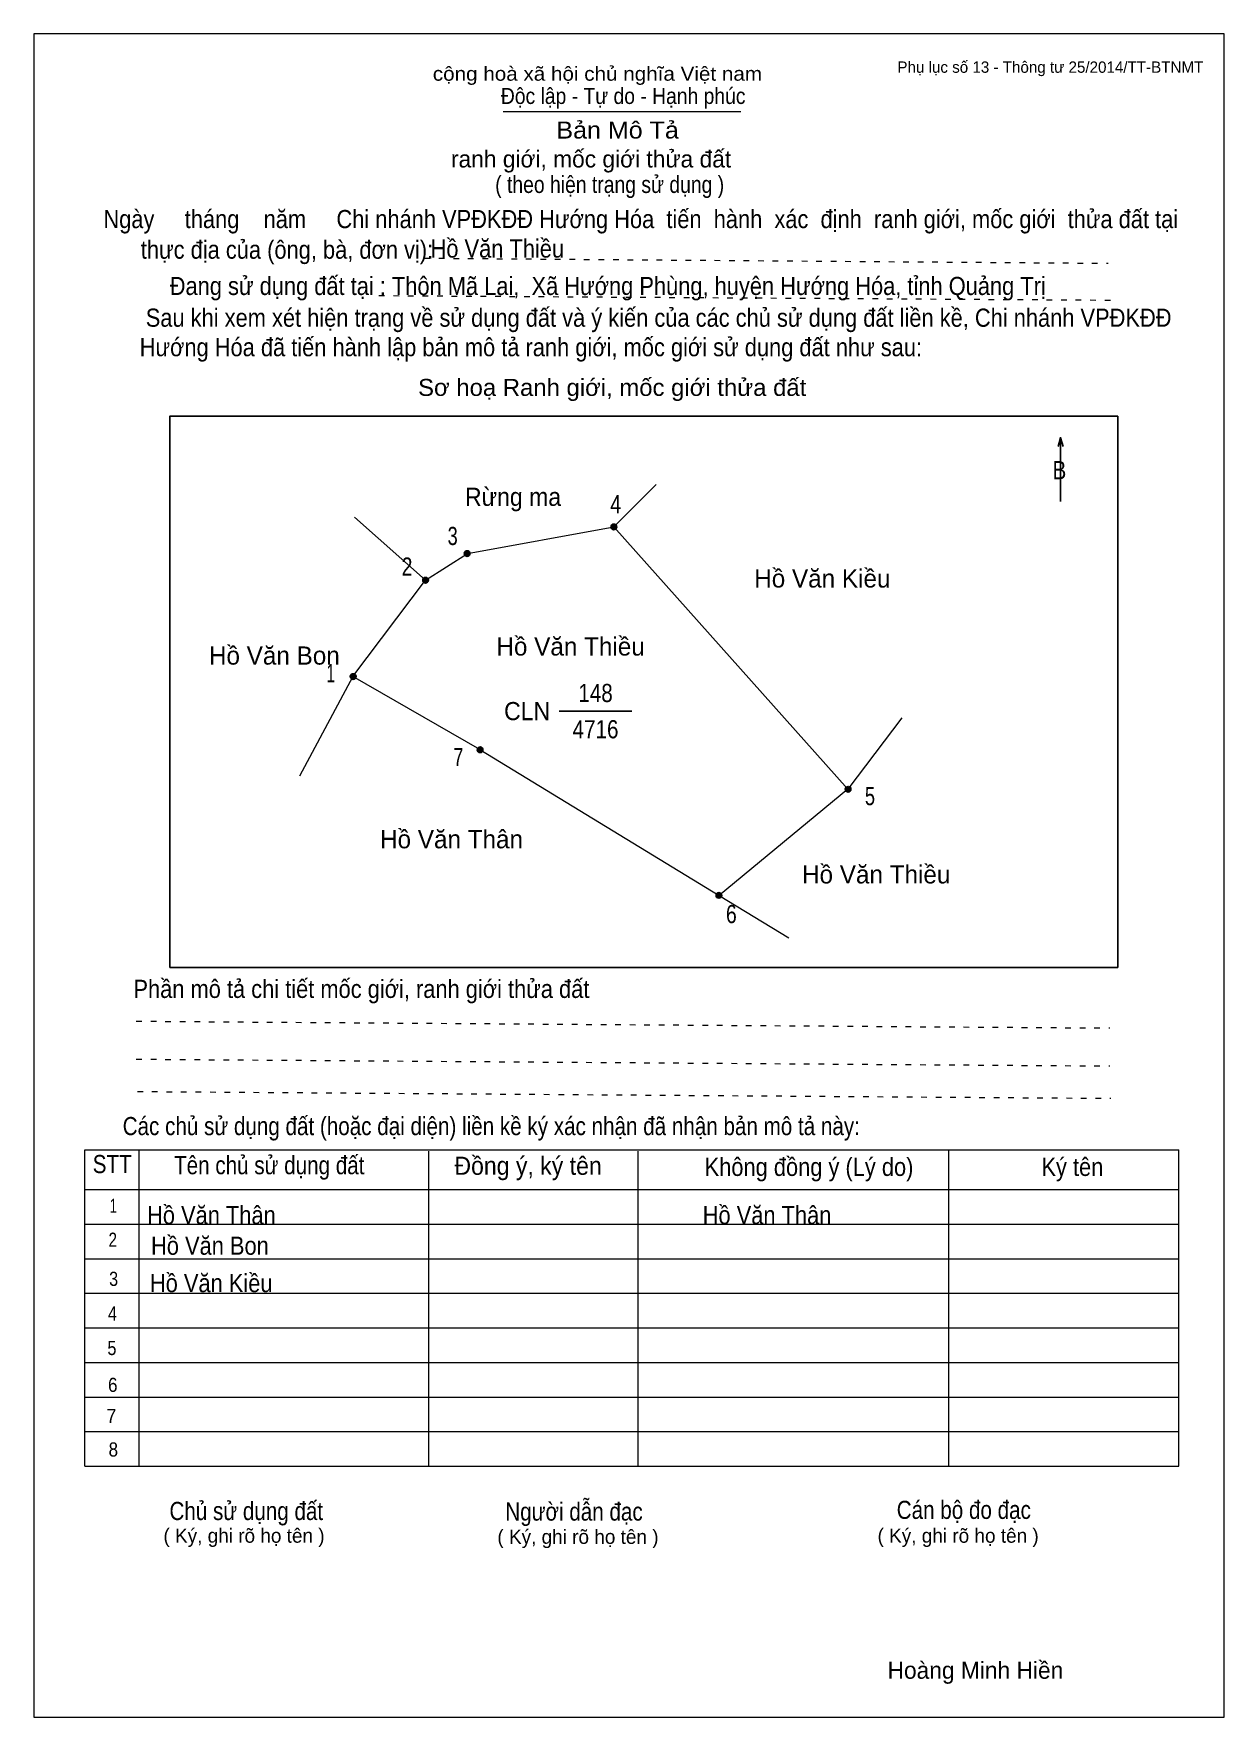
# Model space of a CAD drawing. Header units: centimetres. Extents: x 0 to 21, y 0 to 29.7.
import ezdxf
from ezdxf.enums import TextEntityAlignment as Align

# ---------------------------------------------------------------- set-up
doc = ezdxf.new("R2010")
doc.units = ezdxf.units.CM
doc.header["$LTSCALE"] = 0.13
doc.linetypes.add('DOTTED', pattern=[1.5, 0.3, -1.2])
for name, color, linetype, lineweight in [('1', 7, 'Continuous', 13), ('32', 7, 'Continuous', 25), ('33', 7, 'Continuous', 25), ('6', 7, 'Continuous', 13), ('62', 7, 'Continuous', 13)]:
    doc.layers.add(name, color=color, linetype=linetype, lineweight=lineweight)
doc.layers.add('34', color=7, linetype='Continuous')
doc.layers.add('63', color=7, linetype='Continuous')

msp = doc.modelspace()

# ---------------------------------------------------------------- hatches: boundary and pattern name
at = {"layer": '32'}
for points in [[(10.2838, 21, 1), (10.1838, 21, 1)], [(7.6953, 20.5292, 1), (7.5953, 20.5292, 1)], [(6.9609, 20.0584, 1), (6.8609, 20.0584, 1)], [(5.685, 18.3589, 1), (5.585, 18.3589, 1)], [(7.9236, 17.0674, 1), (7.8236, 17.0674, 1)], [(14.415, 16.3706, 1), (14.315, 16.3706, 1)], [(12.1348, 14.5, 1), (12.0348, 14.5, 1)]]:
    msp.add_hatch(color=256, dxfattribs=at).paths.add_polyline_path(points)

# ---------------------------------------------------------------- linework, layer by layer
at = {"layer": '1'}
msp.add_lwpolyline([(21, 0), (21, 29.7), (0, 29.7), (0, 0)], close=True, dxfattribs=at)
at = {"layer": '32'}
for centre in [(10.2338, 21), (7.6453, 20.5292), (6.9109, 20.0584), (5.635, 18.3589), (7.8736, 17.0674), (14.365, 16.3706), (12.0848, 14.5)]:
    msp.add_circle(centre, 0.05, dxfattribs=at)
at = {"layer": '33'}
msp.add_line((9.27, 17.75), (10.55, 17.75), dxfattribs=at)
at = {"layer": '6'}
for p, q in [((6.91, 20.06), (5.66, 21.17)), ((14.36, 16.37), (10.23, 21)), ((5.63, 18.36), (6.91, 20.06)), ((15.31, 17.63), (14.36, 16.37)), ((7.87, 17.07), (12.09, 14.5)), ((14.36, 16.37), (12.09, 14.5)), ((12.09, 14.5), (13.32, 13.75))]:
    msp.add_line(p, q, dxfattribs=at)
for points in [[(6.91, 20.06), (7.65, 20.53), (10.23, 21), (10.98, 21.75)], [(7.87, 17.07), (5.63, 18.36), (4.69, 16.6)]]:
    msp.add_lwpolyline(points, dxfattribs=at)
at = {"layer": '62'}
for p, q in [((8.28, 28.33), (12.47, 28.33)), ((0.9, 10.01), (20.2, 10.01)), ((0.9, 4.43), (0.9, 10.01)), ((1.86, 4.43), (1.86, 10.01)), ((6.97, 4.43), (6.97, 9.99)), ((10.66, 4.43), (10.66, 9.99)), ((16.14, 4.43), (16.14, 10.01)), ((20.2, 4.43), (20.2, 10.01)), ((0.9, 9.31), (20.2, 9.31)), ((0.9, 8.7), (20.2, 8.7)), ((0.9, 8.09), (20.2, 8.09)), ((0.9, 7.48), (20.2, 7.48)), ((0.9, 6.87), (20.2, 6.87)), ((0.9, 6.26), (20.2, 6.26)), ((0.9, 5.65), (20.2, 5.65)), ((0.9, 5.04), (20.2, 5.04)), ((0.9, 4.43), (20.2, 4.43))]:
    msp.add_line(p, q, dxfattribs=at)
at = {"layer": '62', "linetype": 'DOTTED'}
for p, q in [((6.89, 25.74), (18.95, 25.65)), ((6.09, 25.08), (19.04, 25)), ((1.81, 12.28), (18.98, 12.16)), ((1.81, 11.61), (18.98, 11.49)), ((1.83, 11.04), (19, 10.92))]:
    msp.add_line(p, q, dxfattribs=at)
at = {"layer": '62', "lineweight": 25}
for p, q in [((18.11, 22.58), (18.11, 21.45)), ((18.11, 22.57), (18.07, 22.42)), ((18.11, 22.57), (18.16, 22.42))]:
    msp.add_line(p, q, dxfattribs=at)
msp.add_lwpolyline([(2.4, 13.23), (19.12, 13.23), (19.12, 22.95), (2.4, 22.95)], close=True, dxfattribs=at)

# ---------------------------------------------------------------- texts
at = {"layer": '32'}
for s, width, p in [('4', 0.8, (10.265, 21.24)), ('3', 0.75, (7.39, 20.68)), ('2', 0.8, (6.585, 20.14)), ('1', 0.65, (5.24, 18.26)), ('7', 0.75, (7.49, 16.78)), ('5', 0.75, (14.75, 16.09)), ('6', 0.8, (12.305, 14.01))]:
    msp.add_text(s, height=0.32, dxfattribs=dict(at, width=width)).set_placement(p, align=Align.CENTER)
at = {"layer": '33'}
for s, width, p in [('Rừng ma', 0.95, (8.455, 21.37)), ('148', 0.85, (9.91, 17.91)), ('4716', 0.85, (9.91, 17.27))]:
    msp.add_text(s, height=0.32, dxfattribs=dict(at, width=width)).set_placement(p, align=Align.CENTER)
for s, p in [('Hồ Văn Kiều', (13.91, 19.93)), ('Hồ Văn Thiều', (9.47, 18.73)), ('Hồ Văn Bon', (4.245, 18.57)), ('Hồ Văn Thân', (7.37, 15.33)), ('Hồ Văn Thân', (7.37, 15.33)), ('Hồ Văn Thiều', (14.86, 14.71))]:
    msp.add_text(s, height=0.32, dxfattribs=at).set_placement(p, align=Align.CENTER)
at = {"layer": '33', "width": 0.95}
msp.add_text('CLN', height=0.32, dxfattribs=at).set_placement((9.11, 17.59), align=Align.RIGHT)
at = {"layer": '34', "width": 0.9}
for s, p in [('Hồ Văn Thiều', (7, 25.75)), ('Hồ Văn Thân', (2, 8.7)), ('Hồ Văn Thân', (11.8, 8.7)), ('Hồ Văn Bon', (2.07, 8.16)), ('Hồ Văn Kiều', (2.05, 7.5))]:
    msp.add_text(s, height=0.32, dxfattribs=at).set_placement(p)
at = {"layer": '62'}
for s, height, width, p in [('cộng hoà xã hội chủ nghĩa Việt nam', 0.2474, 1.1, (7.04, 28.87)), ('Độc lập - Tự do - Hạnh phúc', 0.2828, 0.9, (8.24, 28.46)), ('Bản Mô Tả', 0.3, 1.1, (9.22, 27.85)), ('( theo hiện trạng sử dụng )', 0.3, 0.85, (8.14, 26.89)), ('Ngày     tháng    năm     Chi nhánh VPĐKĐĐ Hướng Hóa  tiến  hành  xác  định  ranh giới, mốc giới  thửa đất tại ', 0.32, 0.9, (1.23, 26.27)), ('thực địa của (ông, bà, đơn vị): ', 0.32, 0.9, (1.89, 25.73)), ('Đang sử dụng đất tại : Thôn Mã Lai,  Xã Hướng Phùng, huyện Hướng Hóa, tỉnh Quảng Trị', 0.32, 0.9, (2.4, 25.09)), (' Sau khi xem xét hiện trạng về sử dụng đất và ý kiến của các chủ sử dụng đất liền kề, Chi nhánh VPĐKĐĐ ', 0.32, 0.9, (1.87, 24.53)), ('Hướng Hóa đã tiến hành lập bản mô tả ranh giới, mốc giới sử dụng đất như sau:', 0.32, 0.9, (1.87, 24.01)), ('Sơ hoạ Ranh giới, mốc giới thửa đất', 0.3, 1.05, (6.78, 23.31)), ('B', 0.32, 0.85, (17.97, 21.84)), ('Phần mô tả chi tiết mốc giới, ranh giới thửa đất ', 0.32, 0.9, (1.76, 12.69)), ('Các chủ sử dụng đất (hoặc đại diện) liền kề ký xác nhận đã nhận bản mô tả này:', 0.32, 0.85, (1.57, 10.27))]:
    msp.add_text(s, height=height, dxfattribs=dict(at, width=width)).set_placement(p)
msp.add_text('ranh giới, mốc giới thửa đất', height=0.3, dxfattribs=at).set_placement((7.36, 27.34))
for s, height, width, p in [('STT', 0.32, 0.85, (1.385, 9.6)), ('Tên chủ sử dụng đất', 0.32, 0.85, (4.155, 9.58)), ('Đồng ý, ký tên', 0.32, 0.95, (8.72, 9.57)), ('Không đồng ý (Lý do)', 0.32, 0.9, (13.675, 9.55)), ('Ký tên', 0.32, 0.9, (18.32, 9.55)), ('1', 0.25, 0.7, (1.405, 8.9)), ('2', 0.25, 0.8, (1.395, 8.3)), ('3', 0.25, 0.85, (1.41, 7.61)), ('4', 0.25, 0.85, (1.39, 7)), ('5', 0.25, 0.85, (1.38, 6.39)), ('6', 0.25, 0.9, (1.395, 5.74)), ('7', 0.25, 0.95, (1.37, 5.19)), ('8', 0.25, 0.9, (1.405, 4.6)), ('Người dẫn đạc', 0.32, 0.85, (9.53, 3.47)), ('Chủ sử dụng đất', 0.32, 0.85, (3.75, 3.48)), ('Cán bộ đo đạc', 0.32, 0.85, (16.405, 3.5))]:
    msp.add_text(s, height=height, dxfattribs=dict(at, width=width)).set_placement(p, align=Align.CENTER)
for p in [(3.71, 3.08), (9.6, 3.06), (16.305, 3.08)]:
    msp.add_text('( Ký, ghi rõ họ tên )', height=0.25, dxfattribs=at).set_placement(p, align=Align.CENTER)
at = {"layer": '63'}
msp.add_text('Phụ lục số 13 - Thông tư 25/2014/TT-BTNMT', height=0.2, dxfattribs=at).set_placement((20.63, 29.01), align=Align.RIGHT)
msp.add_text('Hoàng Minh Hiền', height=0.3, dxfattribs=at).set_placement((16.61, 0.68), align=Align.CENTER)

doc.saveas('drawing.dxf')
